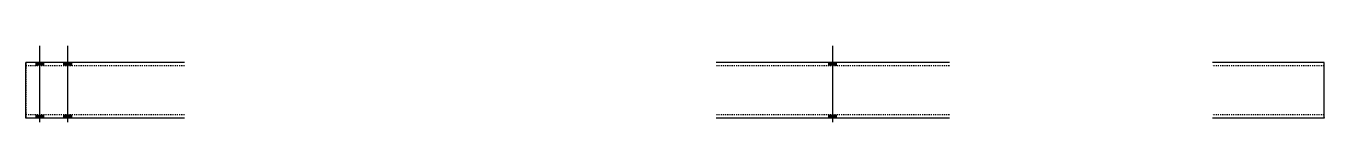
# Model space of a CAD drawing. Header units: millimetres. Extents: x 7 to 10683, y 9 to 207.
# Drawn here: x 8358 to 10683, y 9 to 147 of the extents above.
import ezdxf

# ---------------------------------------------------------------- set-up
doc = ezdxf.new("R2010")
doc.units = ezdxf.units.MM
doc.linetypes.add('DXK_LINE_DOT2', pattern=[3.9198, 1.9599, -1.9599])
doc.layers.add('STÅL', color=7, linetype='Continuous')

msp = doc.modelspace()

# ---------------------------------------------------------------- hatches: boundary and pattern name
at = {"layer": 'STÅL', "linetype": 'Continuous'}
for points in [[(8375.6, 110.5), (8389.6, 110.5), (8389.6, 116.5), (8375.6, 116.5)], [(8375.6, 110.5), (8389.6, 110.5), (8389.6, 116.5), (8375.6, 116.5)], [(8425.6, 110.5), (8439.6, 110.5), (8439.6, 116.5), (8425.6, 116.5)], [(8425.6, 110.5), (8439.6, 110.5), (8439.6, 116.5), (8425.6, 116.5)], [(9809.6, 116.5), (9795.6, 116.5), (9795.6, 110.5), (9809.6, 110.5)], [(9809.6, 116.5), (9795.6, 116.5), (9795.6, 110.5), (9809.6, 110.5)], [(8375.6, 16.5), (8389.6, 16.5), (8389.6, 22.5), (8375.6, 22.5)], [(8375.6, 16.5), (8389.6, 16.5), (8389.6, 22.5), (8375.6, 22.5)], [(8425.6, 16.5), (8439.6, 16.5), (8439.6, 22.5), (8425.6, 22.5)], [(8425.6, 16.5), (8439.6, 16.5), (8439.6, 22.5), (8425.6, 22.5)], [(9809.6, 22.5), (9795.6, 22.5), (9795.6, 16.5), (9809.6, 16.5)], [(9809.6, 22.5), (9795.6, 22.5), (9795.6, 16.5), (9809.6, 16.5)]]:
    msp.add_hatch(color=3, dxfattribs=at).paths.add_polyline_path(points)

# ---------------------------------------------------------------- linework, layer by layer
at = {"layer": 'STÅL', "color": 3, "linetype": 'Continuous'}
for p, q in [((8382.6, 9), (8382.6, 146.5)), ((8382.6, 9), (8382.6, 146.5)), ((8432.6, 9), (8432.6, 146.5)), ((8432.6, 9), (8432.6, 146.5)), ((9802.6, 9), (9802.6, 146.5)), ((9802.6, 9), (9802.6, 146.5)), ((8375.6, 110.5), (8375.6, 116.5)), ((8375.6, 110.5), (8375.6, 116.5)), ((8389.6, 110.5), (8389.6, 116.5)), ((8389.6, 110.5), (8389.6, 116.5)), ((8425.6, 110.5), (8425.6, 116.5)), ((8425.6, 110.5), (8425.6, 116.5)), ((8439.6, 110.5), (8439.6, 116.5)), ((8439.6, 110.5), (8439.6, 116.5)), ((9795.6, 110.5), (9795.6, 116.5)), ((9795.6, 110.5), (9795.6, 116.5)), ((9809.6, 110.5), (9809.6, 116.5)), ((9809.6, 110.5), (9809.6, 116.5)), ((8375.6, 16.5), (8375.6, 22.5)), ((8375.6, 16.5), (8375.6, 22.5)), ((8389.6, 16.5), (8389.6, 22.5)), ((8389.6, 16.5), (8389.6, 22.5)), ((8425.6, 16.5), (8425.6, 22.5)), ((8425.6, 16.5), (8425.6, 22.5)), ((8439.6, 16.5), (8439.6, 22.5)), ((8439.6, 16.5), (8439.6, 22.5)), ((9795.6, 16.5), (9795.6, 22.5)), ((9795.6, 16.5), (9795.6, 22.5)), ((9809.6, 16.5), (9809.6, 22.5)), ((9809.6, 16.5), (9809.6, 22.5))]:
    msp.add_line(p, q, dxfattribs=at)
at = {"layer": 'STÅL', "color": 2, "linetype": 'Continuous'}
for p, q in [((8641.6, 116.5), (8357.6, 116.5)), ((8357.6, 115.6), (8357.6, 116.5)), ((10011.6, 116.5), (9593.6, 116.5)), ((10682.6, 116.5), (10482.6, 116.5)), ((10682.6, 16.5), (10682.6, 116.5)), ((8357.6, 113), (8357.6, 115.6)), ((8357.6, 109.1), (8357.6, 113)), ((8357.6, 104.5), (8357.6, 109.1)), ((8357.6, 28.5), (8357.6, 104.5)), ((8357.6, 23.9), (8357.6, 28.5)), ((8357.6, 20), (8357.6, 23.9)), ((8357.6, 17.4), (8357.6, 20)), ((8357.6, 16.5), (8357.6, 17.4)), ((8641.6, 16.5), (8357.6, 16.5)), ((10011.6, 16.5), (9593.6, 16.5)), ((10682.6, 16.5), (10482.6, 16.5))]:
    msp.add_line(p, q, dxfattribs=at)
at = {"layer": 'STÅL', "color": 7, "linetype": 'DXK_LINE_DOT2'}
for p, q in [((8357.6, 116.5), (8357.6, 116.5)), ((8357.6, 116.5), (8357.6, 115.6)), ((8357.6, 115.6), (8357.6, 113)), ((8357.6, 113), (8357.6, 108.7)), ((8357.6, 110.5), (8357.6, 110.5)), ((8641.6, 110.5), (8357.6, 110.5)), ((8357.6, 110), (8357.6, 110.5)), ((8357.6, 110), (8357.6, 110.5)), ((8357.6, 109.1), (8357.6, 110)), ((8357.6, 109.1), (8357.6, 110)), ((8357.6, 106.8), (8357.6, 109.1)), ((8357.6, 108.7), (8357.6, 109.1)), ((8357.6, 106.8), (8357.6, 108.7)), ((8357.6, 108.7), (8357.6, 104.5)), ((8357.6, 106.8), (8357.6, 28.5)), ((8357.6, 106.8), (8357.6, 28.5)), ((8357.6, 26.2), (8357.6, 104.5)), ((10011.6, 110.5), (9593.6, 110.5)), ((10682.6, 110.5), (10482.6, 110.5)), ((8357.6, 28.5), (8357.6, 26.2)), ((8357.6, 26.2), (8357.6, 28.5)), ((8357.6, 26.2), (8357.6, 24.3)), ((8357.6, 24.3), (8357.6, 26.2)), ((8357.6, 26.2), (8357.6, 23)), ((8357.6, 24.3), (8357.6, 23)), ((8357.6, 23), (8357.6, 24.3)), ((8357.6, 23), (8357.6, 22.5)), ((8357.6, 22.5), (8357.6, 23)), ((8357.6, 23), (8357.6, 20)), ((8357.6, 22.5), (8357.6, 22.5)), ((8641.6, 22.5), (8357.6, 22.5)), ((8357.6, 20), (8357.6, 17.4)), ((8357.6, 17.4), (8357.6, 16.5)), ((8357.6, 16.5), (8357.6, 16.5)), ((10011.6, 22.5), (9593.6, 22.5)), ((10682.6, 22.5), (10482.6, 22.5)), ((10682.6, 17.4), (10682.6, 16.5))]:
    msp.add_line(p, q, dxfattribs=at)

doc.saveas('drawing.dxf')
